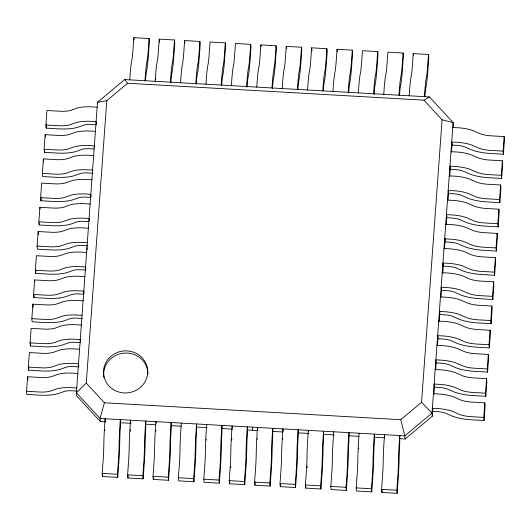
<?xml version="1.0" encoding="UTF-8"?>
<svg xmlns="http://www.w3.org/2000/svg" width="531" height="531" viewBox="0 0 531 531"><rect width="100%" height="100%" fill="white"/><g stroke="black" fill="none" stroke-linecap="round" stroke-linejoin="round"><path stroke-width="0.8" d="M77.055 391.075L71.977 390.783A10.189 3.093 4.2 0 0 63.966 391.566L59.572 393.179A25.475 7.733 4.2 0 1 39.546 395.137L26.842 394.414L26.55 391.294L27.605 376.771L41.478 377.548A15.273 4.633 4.2 0 0 51.6 376.559L57.667 374.388A20.384 6.186 4.2 0 1 71.167 373.067L77.818 373.432M78.09 366.828L73.736 366.576A10.189 3.093 4.2 0 0 65.725 367.359L61.331 368.972A25.475 7.733 4.2 0 1 41.305 370.93L28.601 370.207L28.309 367.087L29.364 352.564L43.237 353.341A15.273 4.633 4.2 0 0 53.359 352.352L59.426 350.181A20.384 6.186 4.2 0 1 72.926 348.86L79.577 349.225M80.573 342.661L75.495 342.369A10.189 3.093 4.2 0 0 67.483 343.152L63.089 344.765A25.475 7.733 4.2 0 1 43.064 346.723L30.36 346L30.068 342.88L31.123 328.357L44.996 329.134A15.273 4.633 4.2 0 0 55.118 328.145L61.178 325.974A20.384 6.186 4.2 0 1 74.685 324.66L81.336 325.018M82.332 318.454L77.254 318.162A10.189 3.093 4.2 0 0 69.242 318.945L64.848 320.558A25.475 7.733 4.2 0 1 44.823 322.516L32.119 321.793L31.827 318.673L32.882 304.15L46.755 304.927A15.273 4.633 4.2 0 0 56.877 303.938L62.937 301.767A20.384 6.186 4.2 0 1 76.444 300.453L83.095 300.811M83.367 294.207L79.013 293.962A10.189 3.093 4.2 0 0 71.001 294.745L66.601 296.351A25.475 7.733 4.2 0 1 46.575 298.309L33.878 297.586L33.586 294.466L34.641 279.943L48.513 280.72A15.273 4.633 4.2 0 0 58.636 279.731L64.696 277.567A20.384 6.186 4.2 0 1 78.203 276.246L84.847 276.605M85.849 270.04L80.765 269.755A10.189 3.093 4.2 0 0 72.76 270.538L68.36 272.144A25.475 7.733 4.2 0 1 48.334 274.102L35.637 273.379L35.345 270.259L36.393 255.736L50.272 256.513A15.273 4.633 4.2 0 0 60.388 255.524L66.455 253.36A20.384 6.186 4.2 0 1 79.962 252.039L86.606 252.398M87.608 245.833L82.524 245.548A10.189 3.093 4.2 0 0 74.519 246.331L70.119 247.937A25.475 7.733 4.2 0 1 50.093 249.895L37.396 249.172L37.097 246.052L38.152 231.529L52.031 232.306A15.273 4.633 4.2 0 0 62.147 231.317L68.214 229.153A20.384 6.186 4.2 0 1 81.721 227.832L88.365 228.191M88.637 221.586L84.283 221.341A10.189 3.093 4.2 0 0 76.272 222.124L71.877 223.73A25.475 7.733 4.2 0 1 51.852 225.688L39.155 224.965L38.856 221.845L39.911 207.322L53.79 208.099A15.273 4.633 4.2 0 0 63.906 207.11L69.973 204.946A20.384 6.186 4.2 0 1 83.48 203.625L90.124 203.984M91.126 197.419L86.042 197.134A10.189 3.093 4.2 0 0 78.03 197.917L73.636 199.523A25.475 7.733 4.2 0 1 53.611 201.481L40.914 200.758L40.615 197.638L41.67 183.115L55.549 183.892A15.273 4.633 4.2 0 0 65.665 182.903L71.731 180.739A20.384 6.186 4.2 0 1 85.232 179.418L91.883 179.777M92.879 173.212L87.801 172.927A10.189 3.093 4.2 0 0 79.789 173.71L75.395 175.316A25.475 7.733 4.2 0 1 55.37 177.274L42.672 176.551L42.374 173.431L43.429 158.908L57.302 159.685A15.273 4.633 4.2 0 0 67.424 158.696L73.49 156.532A20.384 6.186 4.2 0 1 86.991 155.211L93.642 155.57M93.914 148.965L89.56 148.72A10.189 3.093 4.2 0 0 81.548 149.503L77.154 151.109A25.475 7.733 4.2 0 1 57.129 153.067L44.425 152.344L44.133 149.224L45.188 134.701L59.06 135.478A15.273 4.633 4.2 0 0 69.183 134.489L75.249 132.325A20.384 6.186 4.2 0 1 88.75 131.004L95.401 131.363M45.892 125.017L59.764 125.794A15.273 4.633 4.2 0 0 69.886 124.805L75.953 122.641A20.384 6.186 4.2 0 1 89.454 121.32L96.104 121.685L96.396 124.798L91.319 124.513A10.189 3.093 4.2 0 0 83.307 125.296L78.913 126.902A25.475 7.733 4.2 0 1 58.888 128.86L46.184 128.137L45.892 125.017L46.947 110.494L60.819 111.271A15.273 4.633 4.2 0 0 70.942 110.282L77.008 108.118A20.384 6.186 4.2 0 1 90.509 106.797L97.16 107.162M28.601 370.207L28.78 367.784M30.36 346L30.539 343.577M33.878 297.586L34.057 295.163M35.637 273.379L35.869 270.153M39.155 224.965L39.267 223.352M40.914 200.758L41.146 197.532M44.425 152.344L44.544 150.731M46.184 128.137L46.482 124.101M105.304 421.853L100.346 421.574L76.703 395.914L76.411 392.801L86.274 383.13L106.791 100.671L127.586 83.248L423.97 100.167L429.473 96.954L453.116 122.615L453.288 127.387M129.75 79.849L130.208 73.53A20.384 0.989 -86.7 0 1 131.356 62.572L132.033 59.094A15.273 0.743 -86.7 0 0 132.896 50.883L133.852 37.674L149.098 38.544L149.39 41.657L148.507 53.764A25.475 1.241 -86.7 0 1 146.808 70.012L146.317 72.495A10.189 0.498 -86.7 0 0 145.633 79L145.521 80.612M117.743 477.382L117.444 474.263L118.406 461.021A15.273 0.743 -86.7 0 0 118.964 449.664L119.163 441.128A20.384 0.989 -86.7 0 1 119.913 425.968L120.371 419.616L120.318 427.574A10.189 0.498 -86.7 0 0 119.873 436.568L119.734 442.794A25.475 1.241 -86.7 0 1 118.619 465.275L117.743 477.382L102.496 476.513L102.204 473.393L103.167 460.151A15.273 0.743 -86.7 0 0 103.724 448.795L103.923 440.259A20.384 0.989 -86.7 0 1 104.673 425.099L105.131 418.747L105.43 421.866M102.496 476.513L102.735 473.287M144.99 80.719L145.454 74.4A20.384 0.989 -86.7 0 1 146.596 63.441L147.273 59.963A15.273 0.743 -86.7 0 0 148.136 51.753L149.098 38.544M155.152 81.303L155.61 74.977A20.384 0.989 -86.7 0 1 156.758 64.025L157.435 60.541A15.273 0.743 -86.7 0 0 158.291 52.33L159.254 39.121L174.493 39.991L174.792 43.111L173.909 55.211A25.475 1.241 -86.7 0 1 172.21 71.459L171.719 73.948A10.189 0.498 -86.7 0 0 171.035 80.447L170.863 82.869M143.138 478.829L142.846 475.716L143.801 462.474A15.273 0.743 -86.7 0 0 144.366 451.111L144.565 442.582A20.384 0.989 -86.7 0 1 145.315 427.415L145.773 421.063L145.713 429.021A10.189 0.498 -86.7 0 0 145.268 438.015L145.129 444.248A25.475 1.241 -86.7 0 1 144.02 466.729L143.138 478.829L127.898 477.96L127.606 474.847L128.562 461.605A15.273 0.743 -86.7 0 0 129.126 450.242L129.325 441.712A20.384 0.989 -86.7 0 1 130.075 426.546L130.533 420.194L130.825 423.313M127.898 477.96L128.077 475.544M170.391 82.172L170.849 75.847A20.384 0.989 -86.7 0 1 171.998 64.895L172.675 61.41A15.273 0.743 -86.7 0 0 173.531 53.2L174.493 39.991M180.547 82.75L181.011 76.431A20.384 0.989 -86.7 0 1 182.16 65.472L182.837 61.988A15.273 0.743 -86.7 0 0 183.693 53.777L184.655 40.568L199.895 41.445L200.194 44.558L199.311 56.664A25.475 1.241 -86.7 0 1 197.612 72.913L197.114 75.395A10.189 0.498 -86.7 0 0 196.437 81.893L196.258 84.316M168.539 480.283L168.247 477.163L169.203 463.921A15.273 0.743 -86.7 0 0 169.767 452.565L169.966 444.029A20.384 0.989 -86.7 0 1 170.716 428.869L171.174 422.517L171.115 430.475A10.189 0.498 -86.7 0 0 170.67 439.469L170.531 445.695A25.475 1.241 -86.7 0 1 169.422 468.176L168.539 480.283L153.3 479.413L153.008 476.294L153.963 463.052A15.273 0.743 -86.7 0 0 154.528 451.695L154.727 443.159A20.384 0.989 -86.7 0 1 155.477 427.999L155.935 421.647L156.081 423.2M153.3 479.413L153.419 477.8M195.793 83.619L196.251 77.3A20.384 0.989 -86.7 0 1 197.399 66.342L198.076 62.857A15.273 0.743 -86.7 0 0 198.933 54.647L199.895 41.445M181.336 423.094L180.872 429.446A20.384 0.989 -86.7 0 0 180.122 444.606L179.929 453.142A15.273 0.743 -86.7 0 1 179.365 464.506L178.409 477.741L178.701 480.86L193.941 481.73L194.817 469.63A25.475 1.241 -86.7 0 0 195.932 447.142L196.072 440.916A10.189 0.498 -86.7 0 1 196.516 431.922L196.576 423.964L196.118 430.316A20.384 0.989 -86.7 0 0 195.368 445.476L195.169 454.012A15.273 0.743 -86.7 0 1 194.605 465.375L193.649 478.61L193.941 481.73M205.948 84.197L206.413 77.878A20.384 0.989 -86.7 0 1 207.561 66.919L208.232 63.441A15.273 0.743 -86.7 0 0 209.095 55.231L210.057 42.022L225.297 42.892L225.589 46.011L224.713 58.111A25.475 1.241 -86.7 0 1 223.013 74.36L222.516 76.849A10.189 0.498 -86.7 0 0 221.839 83.347L221.719 84.96M221.188 85.066L221.653 78.747A20.384 0.989 -86.7 0 1 222.801 67.789L223.478 64.311A15.273 0.743 -86.7 0 0 224.334 56.1L225.297 42.892M206.732 424.541L206.274 430.9A20.384 0.989 -86.7 0 0 205.524 446.06L205.324 454.589A15.273 0.743 -86.7 0 1 204.767 465.952L203.804 479.194L204.103 482.307L219.343 483.183L220.219 471.077A25.475 1.241 -86.7 0 0 221.334 448.595L221.473 442.363A10.189 0.498 -86.7 0 1 221.918 433.376L221.971 425.411L221.513 431.769A20.384 0.989 -86.7 0 0 220.763 446.929L220.571 455.459A15.273 0.743 -86.7 0 1 220.007 466.822L219.044 480.064L219.343 483.183M231.35 85.65L231.815 79.331A20.384 0.989 -86.7 0 1 232.963 68.373L233.633 64.888A15.273 0.743 -86.7 0 0 234.496 56.678L235.459 43.469L250.698 44.338L250.99 47.458L250.114 59.565A25.475 1.241 -86.7 0 1 248.408 75.807L247.917 78.296A10.189 0.498 -86.7 0 0 247.24 84.794L247.061 87.217M246.59 86.52L247.054 80.201A20.384 0.989 -86.7 0 1 248.203 69.242L248.873 65.758A15.273 0.743 -86.7 0 0 249.736 57.547L250.698 44.338M256.752 87.097L257.21 80.778A20.384 0.989 -86.7 0 1 258.358 69.82L259.035 66.342A15.273 0.743 -86.7 0 0 259.898 58.131L260.86 44.923L276.1 45.792L276.392 48.905L275.516 61.012A25.475 1.241 -86.7 0 1 273.81 77.26L273.319 79.743A10.189 0.498 -86.7 0 0 272.635 86.248L272.463 88.664M244.745 484.63L244.446 481.511L245.408 468.269A15.273 0.743 -86.7 0 0 245.966 456.912L246.165 448.376A20.384 0.989 -86.7 0 1 246.915 433.216L247.373 426.864L247.32 434.823A10.189 0.498 -86.7 0 0 246.875 443.816L246.736 450.042A25.475 1.241 -86.7 0 1 245.621 472.524L244.745 484.63L229.505 483.761L229.206 480.641L230.169 467.399A15.273 0.743 -86.7 0 0 230.726 456.043L230.925 447.507A20.384 0.989 -86.7 0 1 231.675 432.347L232.133 425.995L232.279 427.555M229.505 483.761L229.677 481.338M271.991 87.967L272.456 81.648A20.384 0.989 -86.7 0 1 273.598 70.689L274.275 67.211A15.273 0.743 -86.7 0 0 275.138 59.001L276.1 45.792M282.153 88.551L282.611 82.225A20.384 0.989 -86.7 0 1 283.76 71.273L284.437 67.789A15.273 0.743 -86.7 0 0 285.293 59.578L286.255 46.37L301.495 47.239L301.794 50.359L300.911 62.459A25.475 1.241 -86.7 0 1 299.212 78.707L298.721 81.197A10.189 0.498 -86.7 0 0 298.037 87.695L297.924 89.308M270.14 486.077L269.848 482.964L270.81 469.723A15.273 0.743 -86.7 0 0 271.368 458.359L271.567 449.83A20.384 0.989 -86.7 0 1 272.317 434.663L272.775 428.311L272.722 436.27A10.189 0.498 -86.7 0 0 272.27 445.263L272.131 451.496A25.475 1.241 -86.7 0 1 271.022 473.977L270.14 486.077L254.9 485.208L254.608 482.095L255.564 468.853A15.273 0.743 -86.7 0 0 256.128 457.49L256.327 448.96A20.384 0.989 -86.7 0 1 257.077 433.794L257.535 427.442L257.827 430.561M254.9 485.208L255.139 481.982M297.393 89.42L297.851 83.095A20.384 0.989 -86.7 0 1 298.999 72.143L299.676 68.658A15.273 0.743 -86.7 0 0 300.533 60.448L301.495 47.239M307.555 89.998L308.013 83.679A20.384 0.989 -86.7 0 1 309.161 72.72L309.839 69.236A15.273 0.743 -86.7 0 0 310.695 61.025L311.657 47.817L326.897 48.693L327.196 51.806L326.313 63.912A25.475 1.241 -86.7 0 1 324.614 80.161L324.122 82.644A10.189 0.498 -86.7 0 0 323.439 89.142L323.319 90.755M295.541 487.531L295.249 484.411L296.205 471.17A15.273 0.743 -86.7 0 0 296.769 459.813L296.968 451.277A20.384 0.989 -86.7 0 1 297.718 436.117L298.176 429.765L298.117 437.723A10.189 0.498 -86.7 0 0 297.672 446.717L297.533 452.943A25.475 1.241 -86.7 0 1 296.424 475.424L295.541 487.531L280.302 486.661L280.01 483.542L280.965 470.3A15.273 0.743 -86.7 0 0 281.53 458.943L281.729 450.407A20.384 0.989 -86.7 0 1 282.479 435.247L282.937 428.895L283.156 431.232M280.302 486.661L280.481 484.239M322.795 90.867L323.253 84.548A20.384 0.989 -86.7 0 1 324.401 73.59L325.078 70.105A15.273 0.743 -86.7 0 0 325.934 61.895L326.897 48.693M332.95 91.445L333.415 85.126A20.384 0.989 -86.7 0 1 334.563 74.167L335.234 70.689A15.273 0.743 -86.7 0 0 336.096 62.479L337.059 49.27L352.299 50.14L352.591 53.259L351.714 65.359A25.475 1.241 -86.7 0 1 350.015 81.608L349.517 84.097A10.189 0.498 -86.7 0 0 348.84 90.595L348.661 93.011M320.943 488.978L320.651 485.858L321.607 472.623A15.273 0.743 -86.7 0 0 322.171 461.26L322.37 452.724A20.384 0.989 -86.7 0 1 323.12 437.564L323.578 431.212L323.518 439.17A10.189 0.498 -86.7 0 0 323.074 448.164L322.934 454.39A25.475 1.241 -86.7 0 1 321.826 476.878L320.943 488.978L305.703 488.108L305.411 484.989L306.367 471.754A15.273 0.743 -86.7 0 0 306.931 460.39L307.13 451.854A20.384 0.989 -86.7 0 1 307.88 436.694L308.338 430.342L308.484 431.902M305.703 488.108L305.823 486.496M348.19 92.314L348.655 85.995A20.384 0.989 -86.7 0 1 349.803 75.037L350.48 71.559A15.273 0.743 -86.7 0 0 351.336 63.348L352.299 50.14M333.733 431.789L333.276 438.148A20.384 0.989 -86.7 0 0 332.525 453.308L332.333 461.837A15.273 0.743 -86.7 0 1 331.769 473.201L330.806 486.442L331.105 489.555L346.345 490.432L347.221 478.325A25.475 1.241 -86.7 0 0 348.336 455.844L348.475 449.611A10.189 0.498 -86.7 0 1 348.92 440.624L348.98 432.659L348.515 439.018A20.384 0.989 -86.7 0 0 347.765 454.178L347.573 462.707A15.273 0.743 -86.7 0 1 347.008 474.07L346.053 487.312L346.345 490.432M358.352 92.898L358.817 86.58A20.384 0.989 -86.7 0 1 359.965 75.621L360.635 72.136A15.273 0.743 -86.7 0 0 361.498 63.926L362.461 50.717L377.7 51.587L377.992 54.706L377.116 66.813A25.475 1.241 -86.7 0 1 375.41 83.055L374.919 85.544A10.189 0.498 -86.7 0 0 374.242 92.042L374.063 94.465M373.592 93.768L374.056 87.449A20.384 0.989 -86.7 0 1 375.205 76.491L375.875 73.006A15.273 0.743 -86.7 0 0 376.738 64.795L377.7 51.587M359.135 433.243L358.677 439.595A20.384 0.989 -86.7 0 0 357.927 454.755L357.728 463.291A15.273 0.743 -86.7 0 1 357.171 474.648L356.208 487.889L356.507 491.009L371.746 491.879L372.623 479.772A25.475 1.241 -86.7 0 0 373.738 457.291L373.877 451.065A10.189 0.498 -86.7 0 1 374.322 442.071L374.375 434.112L373.917 440.464A20.384 0.989 -86.7 0 0 373.167 455.625L372.968 464.16A15.273 0.743 -86.7 0 1 372.41 475.517L371.448 488.759L371.746 491.879M383.754 94.345L384.218 88.027A20.384 0.989 -86.7 0 1 385.36 77.068L386.037 73.59A15.273 0.743 -86.7 0 0 386.9 65.379L387.862 52.171L403.102 53.04L403.394 56.153L402.518 68.26A25.475 1.241 -86.7 0 1 400.812 84.509L400.321 86.991A10.189 0.498 -86.7 0 0 399.637 93.496L399.524 95.109M398.993 95.215L399.458 88.896A20.384 0.989 -86.7 0 1 400.606 77.938L401.277 74.459A15.273 0.743 -86.7 0 0 402.14 66.249L403.102 53.04M409.155 95.799L409.613 89.474A20.384 0.989 -86.7 0 1 410.762 78.522L411.439 75.037A15.273 0.743 -86.7 0 0 412.295 66.826L413.257 53.618L428.504 54.487L428.796 57.607L427.913 69.707A25.475 1.241 -86.7 0 1 426.214 85.956L425.723 88.445A10.189 0.498 -86.7 0 0 425.039 94.943L424.926 96.556M397.148 493.326L396.849 490.213L397.812 476.971A15.273 0.743 -86.7 0 0 398.369 465.607L398.569 457.078A20.384 0.989 -86.7 0 1 399.319 441.911L399.777 435.559L399.724 443.518A10.189 0.498 -86.7 0 0 399.279 452.512L399.139 458.744A25.475 1.241 -86.7 0 1 398.024 481.225L397.148 493.326L381.902 492.456L381.61 489.343L382.572 476.101A15.273 0.743 -86.7 0 0 383.13 464.738L383.329 456.209A20.384 0.989 -86.7 0 1 384.079 441.042L384.537 434.69L384.683 436.25M381.902 492.456L382.081 490.04M424.395 96.669L424.853 90.343A20.384 0.989 -86.7 0 1 426.001 79.391L426.678 75.906A15.273 0.743 -86.7 0 0 427.541 67.696L428.504 54.487M86.274 383.13L104.375 402.777L400.766 419.696L421.561 402.266L442.077 119.807L423.97 100.167M399.365 438.639L405.153 438.971L432.314 416.211L432.851 408.77M433.933 393.883L434.597 384.743M435.672 369.901L436.216 362.461M437.478 345.097L438.075 336.827M439.217 321.116L439.94 311.193M440.962 297.134L441.5 289.687M442.688 273.392L443.332 264.518M444.46 248.946L445.204 238.698M446.266 224.135L446.863 215.865M448.005 200.154L448.549 192.713M449.75 176.173L450.48 166.077M451.489 152.191L452.153 143.098M483.761 417.386L469.882 416.576A15.273 4.633 4.2 0 1 459.461 414.419L452.923 411.532A20.384 6.186 4.2 0 0 439.018 408.651L432.367 408.253L432.665 411.372L437.743 411.658A10.189 3.093 4.2 0 1 445.987 413.37L450.739 415.501A25.475 7.733 4.2 0 0 471.355 419.782L484.053 420.506L483.761 417.386L484.816 402.863L470.937 402.053A15.273 4.633 4.2 0 1 460.516 399.896L453.978 397.009A20.384 6.186 4.2 0 0 440.073 394.121L433.422 393.73M485.52 393.179L471.641 392.369A15.273 4.633 4.2 0 1 461.22 390.212L454.682 387.325A20.384 6.186 4.2 0 0 440.776 384.444L434.126 384.046L434.424 387.165L439.502 387.451A10.189 3.093 4.2 0 1 447.746 389.163L452.498 391.294A25.475 7.733 4.2 0 0 473.114 395.575L485.812 396.299L485.52 393.179L486.575 378.656L472.696 377.846A15.273 4.633 4.2 0 1 462.275 375.689L455.737 372.802A20.384 6.186 4.2 0 0 441.832 369.915L435.181 369.523M487.272 368.972L473.4 368.162A15.273 4.633 4.2 0 1 462.979 366.005L456.434 363.118A20.384 6.186 4.2 0 0 442.535 360.237L435.885 359.839L436.177 362.958L441.261 363.244A10.189 3.093 4.2 0 1 449.505 364.956L454.257 367.087A25.475 7.733 4.2 0 0 474.867 371.368L487.571 372.092L487.272 368.972L488.328 354.449L474.455 353.639A15.273 4.633 4.2 0 1 464.034 351.482L457.49 348.595A20.384 6.186 4.2 0 0 443.591 345.708L436.94 345.316M489.031 344.765L475.159 343.955A15.273 4.633 4.2 0 1 464.738 341.798L458.193 338.911A20.384 6.186 4.2 0 0 444.294 336.03L437.644 335.632L437.936 338.751L443.02 339.037A10.189 3.093 4.2 0 1 451.264 340.749L456.016 342.88A25.475 7.733 4.2 0 0 476.626 347.161L489.33 347.885L489.031 344.765L490.086 330.242L476.214 329.432A15.273 4.633 4.2 0 1 465.793 327.275L459.249 324.388A20.384 6.186 4.2 0 0 445.35 321.501L438.699 321.109M490.79 320.558L476.911 319.755A15.273 4.633 4.2 0 1 466.497 317.591L459.952 314.704A20.384 6.186 4.2 0 0 446.053 311.823L439.402 311.425L439.695 314.544L444.779 314.83A10.189 3.093 4.2 0 1 453.023 316.542L457.768 318.673A25.475 7.733 4.2 0 0 478.385 322.954L491.089 323.678L490.79 320.558L491.845 306.035L477.966 305.225A15.273 4.633 4.2 0 1 467.552 303.068L461.008 300.181A20.384 6.186 4.2 0 0 447.109 297.3L440.458 296.902M492.549 296.351L478.67 295.548A15.273 4.633 4.2 0 1 468.256 293.384L461.711 290.497A20.384 6.186 4.2 0 0 447.812 287.616L441.161 287.218L441.453 290.338L446.538 290.623A10.189 3.093 4.2 0 1 454.782 292.335L459.527 294.466A25.475 7.733 4.2 0 0 480.143 298.747L492.848 299.471L492.549 296.351L493.604 281.828L479.725 281.018A15.273 4.633 4.2 0 1 469.311 278.861L462.767 275.974A20.384 6.186 4.2 0 0 448.868 273.093L442.217 272.695M494.308 272.144L480.429 271.341A15.273 4.633 4.2 0 1 470.015 269.177L463.47 266.29A20.384 6.186 4.2 0 0 449.571 263.409L442.92 263.011L443.212 266.131L448.29 266.423A10.189 3.093 4.2 0 1 456.541 268.128L461.286 270.259A25.475 7.733 4.2 0 0 481.902 274.54L494.607 275.264L494.308 272.144L495.363 257.621L481.484 256.812A15.273 4.633 4.2 0 1 471.07 254.654L464.525 251.767A20.384 6.186 4.2 0 0 450.627 248.886L443.976 248.488M496.067 247.937L482.188 247.134A15.273 4.633 4.2 0 1 471.774 244.97L465.229 242.083A20.384 6.186 4.2 0 0 451.33 239.202L444.679 238.804L444.971 241.924L450.049 242.216A10.189 3.093 4.2 0 1 458.299 243.921L463.045 246.052A25.475 7.733 4.2 0 0 483.661 250.333L496.359 251.057L496.067 247.937L497.122 233.414L483.243 232.605A15.273 4.633 4.2 0 1 472.829 230.447L466.284 227.56A20.384 6.186 4.2 0 0 452.385 224.679L445.735 224.281M497.826 223.73L483.947 222.927A15.273 4.633 4.2 0 1 473.533 220.763L466.988 217.876A20.384 6.186 4.2 0 0 453.089 214.995L446.432 214.597L446.73 217.717L451.808 218.009A10.189 3.093 4.2 0 1 460.058 219.715L464.804 221.845A25.475 7.733 4.2 0 0 485.42 226.126L498.118 226.85L497.826 223.73L498.881 209.207L485.002 208.398A15.273 4.633 4.2 0 1 474.588 206.24L468.043 203.353A20.384 6.186 4.2 0 0 454.138 200.472L447.487 200.074M499.585 199.523L485.706 198.72A15.273 4.633 4.2 0 1 475.291 196.556L468.747 193.669A20.384 6.186 4.2 0 0 454.841 190.788L448.191 190.39L448.489 193.51L453.567 193.802A10.189 3.093 4.2 0 1 461.817 195.508L466.563 197.645A25.475 7.733 4.2 0 0 487.179 201.919L499.877 202.643L499.585 199.523L500.64 185L486.761 184.191A15.273 4.633 4.2 0 1 476.347 182.033L469.802 179.146A20.384 6.186 4.2 0 0 455.897 176.265L449.246 175.867M501.344 175.316L487.465 174.513A15.273 4.633 4.2 0 1 477.044 172.349L470.506 169.462A20.384 6.186 4.2 0 0 456.6 166.581L449.949 166.183L450.248 169.303L455.326 169.595A10.189 3.093 4.2 0 1 463.57 171.301L468.322 173.438A25.475 7.733 4.2 0 0 488.938 177.712L501.636 178.436L501.344 175.316L502.399 160.793L488.52 159.99A15.273 4.633 4.2 0 1 478.099 157.826L471.561 154.939A20.384 6.186 4.2 0 0 457.656 152.058L451.005 151.66M503.103 151.109L489.224 150.306A15.273 4.633 4.2 0 1 478.803 148.142L472.265 145.255A20.384 6.186 4.2 0 0 458.359 142.374L451.708 141.976L452.007 145.096L457.085 145.388A10.189 3.093 4.2 0 1 465.329 147.094L470.081 149.231A25.475 7.733 4.2 0 0 490.697 153.505L503.395 154.229L503.103 151.109L504.158 136.586L490.279 135.783A15.273 4.633 4.2 0 1 479.858 133.62L473.32 130.732A20.384 6.186 4.2 0 0 459.415 127.852L452.764 127.453M484.053 420.506L485.108 405.983L484.816 402.863M485.812 396.299L486.867 381.776L486.575 378.656M487.571 372.092L488.626 357.569L488.328 354.449M489.33 347.885L490.385 333.362L490.086 330.242M491.089 323.678L492.144 309.155L491.845 306.035M492.848 299.471L493.903 284.948L493.604 281.828M494.607 275.264L495.655 260.741L495.363 257.621M496.359 251.057L497.414 236.534L497.122 233.414M498.118 226.85L499.173 212.327L498.881 209.207M499.877 202.643L500.932 188.12L500.64 185M501.636 178.436L502.691 163.913L502.399 160.793M503.395 154.229L504.45 139.706L504.158 136.586M104.375 402.777L100.054 418.455L100.346 421.574M429.473 96.954L124.666 79.564L97.512 102.317L76.411 392.801L100.054 418.455L404.861 435.851L432.015 413.091L453.116 122.615L442.077 119.807M106.791 100.671L97.512 102.317L97.658 103.877M44.133 149.224L58.005 150.001A15.273 4.633 4.2 0 0 68.127 149.012L74.194 146.848A20.384 6.186 4.2 0 1 87.695 145.527L94.345 145.892L94.491 147.452M92.586 170.099L85.936 169.734A20.384 6.186 4.2 0 0 72.435 171.055L66.368 173.219A15.273 4.633 4.2 0 1 56.253 174.208L42.374 173.431M40.615 197.638L54.494 198.415A15.273 4.633 4.2 0 0 64.609 197.426L70.676 195.262A20.384 6.186 4.2 0 1 84.183 193.941L90.828 194.306L91.047 196.643M38.856 221.845L52.735 222.622A15.273 4.633 4.2 0 0 62.85 221.633L68.917 219.469A20.384 6.186 4.2 0 1 82.424 218.148L89.069 218.513L89.288 220.85M87.31 242.72L80.666 242.355A20.384 6.186 4.2 0 0 67.158 243.676L61.092 245.84A15.273 4.633 4.2 0 1 50.976 246.829L37.097 246.052M35.345 270.259L49.217 271.036A15.273 4.633 4.2 0 0 59.333 270.047L65.399 267.883A20.384 6.186 4.2 0 1 78.907 266.562L85.551 266.927L85.776 269.263M33.586 294.466L47.458 295.243A15.273 4.633 4.2 0 0 57.58 294.254L63.64 292.09A20.384 6.186 4.2 0 1 77.148 290.769L83.792 291.127L84.017 293.47M82.039 315.334L75.389 314.976A20.384 6.186 4.2 0 0 61.881 316.297L55.821 318.461A15.273 4.633 4.2 0 1 45.699 319.45L31.827 318.673M30.068 342.88L43.94 343.657A15.273 4.633 4.2 0 0 54.062 342.668L60.129 340.504A20.384 6.186 4.2 0 1 73.63 339.183L80.281 339.541L80.427 341.101M28.309 367.087L42.181 367.864A15.273 4.633 4.2 0 0 52.303 366.875L58.37 364.711A20.384 6.186 4.2 0 1 71.871 363.39L78.522 363.748L78.814 366.868M76.763 387.955L70.112 387.597A20.384 6.186 4.2 0 0 56.611 388.918L50.545 391.082A15.273 4.633 4.2 0 1 40.422 392.07L26.55 391.294M120.185 422.703L130.108 423.273M145.813 424.169L155.729 424.734M171.44 425.63L181.356 426.194M197.061 427.09L206.984 427.661M221.865 428.51L232.611 429.121M247.194 429.951L257.515 430.541M272.888 431.418L282.811 431.988M298.515 432.884L308.438 433.449M323.313 434.298L334.059 434.909M348.94 435.759L358.863 436.329M374.567 437.225L384.484 437.79M102.204 473.393L117.444 474.263M127.606 474.847L142.846 475.716M153.008 476.294L168.247 477.163M178.409 477.741L193.649 478.61M203.804 479.194L219.044 480.064M229.206 480.641L244.446 481.511M254.608 482.095L269.848 482.964M280.01 483.542L295.249 484.411M305.411 484.989L320.651 485.858M330.806 486.442L346.053 487.312M356.208 487.889L371.448 488.759M381.61 489.343L396.849 490.213M421.561 402.266L432.015 413.091L432.314 416.211M124.666 79.564L127.586 83.248M400.766 419.696L404.861 435.851L405.153 438.971M442.569 267.856L442.861 270.969M413.257 53.618L413.41 55.178M337.059 49.27L337.278 51.607M311.657 47.817L311.956 50.936M286.255 46.37L286.481 48.706M260.86 44.923L261.006 46.482M252.457 427.156L252.749 430.269M184.655 40.568L184.874 42.911M159.254 39.121L159.552 42.241M133.852 37.674L134.077 40.011M86.958 247.559L87.184 249.895M45.188 134.701L45.407 137.038M43.429 158.908L43.648 161.245M39.911 207.322L40.064 208.882M38.152 231.529L38.451 234.649M34.641 279.943L34.787 281.503M32.882 304.15L33.174 307.27M27.605 376.771L27.897 379.891M103.963 377.541A22.11 21.041 -5.4 0 1 124.433 353.088A22.11 21.041 -5.4 0 1 147.883 374.561M104.833 430.581A10.189 0.498 -86.7 0 1 104.872 429.798M130.274 431.245A10.189 0.498 -86.7 0 1 130.374 429.679M155.769 431.132A10.189 0.498 -86.7 0 1 155.822 430.362M206.267 440.146A10.189 0.498 -86.7 0 1 206.293 439.429M231.722 440.139A10.189 0.498 -86.7 0 1 231.795 438.613M230.726 466.537A25.475 1.241 -86.7 0 1 230.64 467.838M155.795 79.577A10.189 0.498 -86.7 0 1 155.849 78.84M358.671 448.848A10.189 0.498 -86.7 0 1 358.697 448.131M282.724 439.157A10.189 0.498 -86.7 0 1 282.771 438.38M257.236 439.283A10.189 0.498 -86.7 0 1 257.276 438.493M307.19 466.311A25.475 1.241 -86.7 0 1 307.117 467.619M113.249 389.482A22.11 21.041 -5.4 0 0 147.638 373.174A22.11 21.041 -5.4 0 0 115.891 353.088A22.11 21.041 -5.4 0 0 113.249 389.482"/></g></svg>
